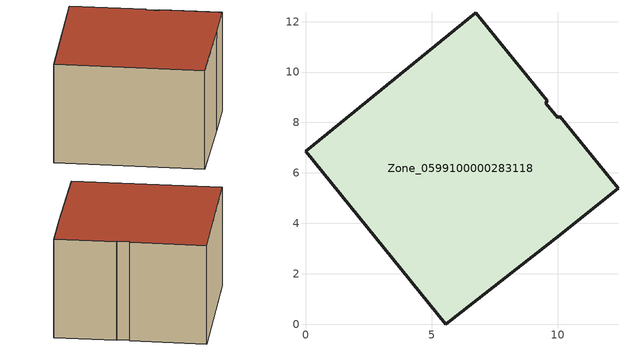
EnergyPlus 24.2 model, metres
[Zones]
Zone_0599100000283118
 floor ground (C_G): 9.53,8.77 9.99,8.19 10.07,8.25 12.39,5.39 10.11,3.54 5.56,0 0,6.85 6.75,12.35 9.58,8.85 z0
 wall outside (C_F): 5.56,0 10.11,3.54 12.39,5.39 10.07,8.25 9.99,8.19 9.53,8.77 9.58,8.85 6.75,12.35 0,6.85 5.56,0 z0:6.24
 roof outside (C_R): 9.58,8.85 6.75,12.35 0,6.85 5.56,0 10.11,3.54 12.39,5.39 10.07,8.25 9.99,8.19 9.53,8.77 z6.24
[BUILDING]
Pand.0599100000283118: North Axis=0; Terrain=City; Loads Convergence Tolerance Value=0.04; Temperature Convergence Tolerance Value=0.4; Solar Distribution=FullExterior; Maximum Number of Warmup Days=25; Minimum Number of Warmup Days=1
[Site:Location]
Rotterdam.The.Hague.AP_ZH_NLD Design_Conditions: Latitude=51.96; Longitude=4.45; Time Zone=1; Elevation=-4.5
[SITE:GROUNDTEMPERATURE:BUILDINGSURFACE]
18, 18, 18, 18, 18, 18, 18, 18, 18, 18, 18, 18
[MATERIAL] Thermal Absorptance=0.9; Solar Absorptance=0.7; Visible Absorptance=0.7
Name | Roughness | Thickness | Conductivity | Density | Specific Heat
G.TC.1946 | MediumSmooth | 0.15 | 1 | 540 | 1210
F.TC.1946 | Rough | 0.3 | 0.857143 | 1920 | 840
R.TC.1946 | MediumRough | 0.2 | 0.909091 | 1500 | 1000
[CONSTRUCTION]
C_G: G.TC.1946
C_F: F.TC.1946
C_R: R.TC.1946
[ZONE]
Zone_0599100000283118: Type=1; Multiplier=1; Ceiling Height=Autocalculate; Volume=Autocalculate; Floor Area=autocalculate; Part of Total Floor Area=Yes
[ZONEINFILTRATION:DESIGNFLOWRATE]
Infil_Zone_0599100000283118: Zone or ZoneList or Space or SpaceList=Zone_0599100000283118; Schedule=AlwaysOn; Design Flow Rate Calculation Method=Flow/Area; Flow Rate per Floor Area=0.003; Constant Term Coefficient=1; Temperature Term Coefficient=0; Velocity Term Coefficient=0; Velocity Squared Term Coefficient=0
[HVACTEMPLATE:ZONE:IDEALLOADSAIRSYSTEM]
Zone_0599100000283118: Maximum Heating Supply Air Temperature=50; Minimum Cooling Supply Air Temperature=13; Maximum Heating Supply Air Humidity Ratio=0.0156; Minimum Cooling Supply Air Humidity Ratio=0.0077; Heating Limit=NoLimit; Cooling Limit=NoLimit; Dehumidification Control Type=ConstantSensibleHeatRatio; Cooling Sensible Heat Ratio=0.7; Dehumidification Setpoint=60; Humidification Control Type=None; Humidification Setpoint=30; Outdoor Air Method=None; Outdoor Air Flow Rate per Person=0.00944; Outdoor Air Flow Rate per Zone Floor Area=0; Outdoor Air Flow Rate per Zone=0; Demand Controlled Ventilation Type=None; Outdoor Air Economizer Type=NoEconomizer; Heat Recovery Type=None; Sensible Heat Recovery Effectiveness=0.7; Latent Heat Recovery Effectiveness=0.65
[ZONECONTROL:THERMOSTAT]
ThermostatControl_Zone_0599100000283118: Zone or ZoneList=Zone_0599100000283118; Control Type Schedule=DualSetpointControlType; Control 1=Thermostat_Zone_0599100000283118; Temperature Difference Between Cutout And Setpoint=0
[THERMOSTATSETPOINT:DUALSETPOINT]
Thermostat_Zone_0599100000283118: Heating Setpoint Temperature Schedule=HeatingSetpoint_Zone_0599100000283118; Cooling Setpoint Temperature Schedule=CoolingSetpoint_Zone_0599100000283118
[SCHEDULE:COMPACT]
HeatingSetpoint_Zone_0599100000283118: Through: 12/31, For: AllDays, Until: 24:00, 21
CoolingSetpoint_Zone_0599100000283118: Through: 12/31, For: AllDays, Until: 24:00, 24
DualSetpointControlType: Through: 12/31, For: AllDays, Until: 24:00, 4
AlwaysOn: Through: 12/31, For: AllDays, Until: 24:00, 1
